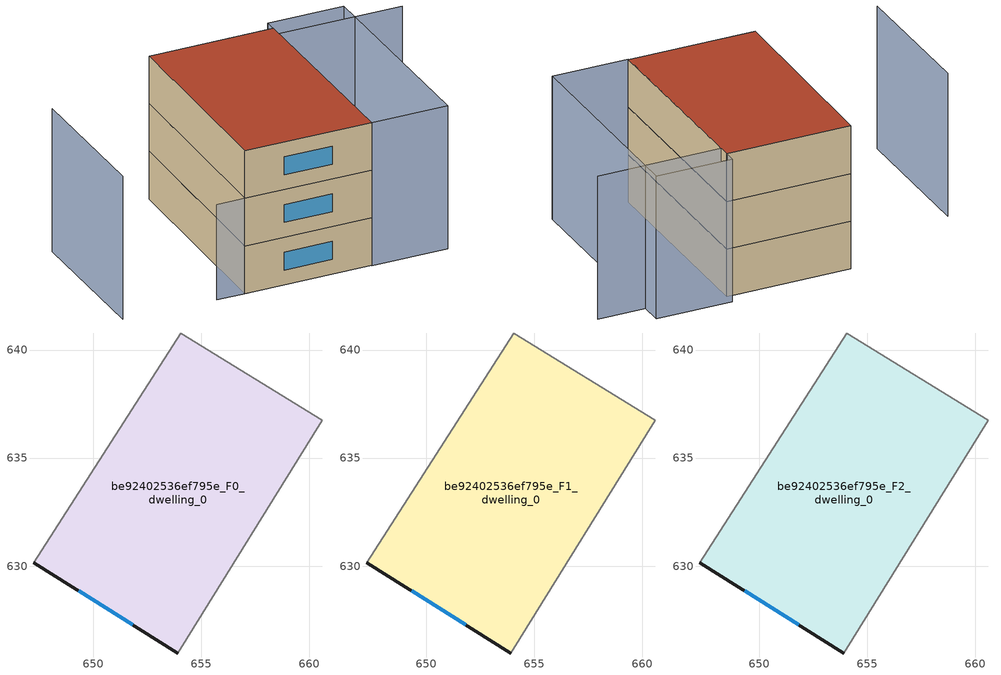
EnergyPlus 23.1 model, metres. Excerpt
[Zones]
be92402536ef795e_F0_dwelling_0
 floor ground (EU_floor_Construction): 660.6,636.74 653.91,625.98 647.23,630.16 654.04,640.79 z0
 wall outside (EU_wall_Construction): 647.23,630.16 653.91,625.98 z0:3
 wall adiabatic (EU_wall_Construction): 653.91,625.98 660.6,636.74 654.04,640.79 647.23,630.16 z0:3
 window (EU_Window_Construction): 649.31,628.86 651.83,627.28 z0.93:2.07
be92402536ef795e_F1_dwelling_0
 floor to be92402536ef795e_F0_dwelling_0 (EU_floor_Construction): 660.6,636.74 653.91,625.98 647.23,630.16 654.03,640.79 z3
 wall outside (EU_wall_Construction): 647.23,630.16 653.91,625.98 z3:6
 wall adiabatic (EU_wall_Construction): 653.91,625.98 660.6,636.74 654.04,640.79 647.23,630.16 z3:6
 window (EU_Window_Construction): 649.31,628.86 651.83,627.28 z3.93:5.07
be92402536ef795e_F2_dwelling_0
 floor to be92402536ef795e_F1_dwelling_0 (EU_floor_Construction): 660.6,636.74 653.91,625.98 647.23,630.16 654.03,640.79 z6
 wall outside (EU_wall_Construction): 647.23,630.16 653.91,625.98 z6:9
 wall adiabatic (EU_wall_Construction): 653.91,625.98 660.6,636.74 654.04,640.79 647.23,630.16 z6:9
 window (EU_Window_Construction): 649.31,628.86 651.83,627.28 z6.93:8.07
 roof outside (EU_roof_Construction): 653.91,625.98 660.6,636.74 654.04,640.79 647.23,630.16 z9
shading: 666.75,632.09 660.18,636.14 / 660.6,636.74 654.04,640.79 / 645.75,641.97 640.99,634.27 / 653.91,625.97 660.98,637.34 / 660.98,637.34 664.99,634.85 / 664.99,634.85 657.92,623.48 / 657.92,623.48 653.91,625.97 z0:9; 647.37,630.07 645.77,631.07 z0:6
[Building]
EU S2 Campaign: North Axis=0; Terrain=City; Solar Distribution=FullExterior
[Site:Location]
Montreal-Trudeau.Intl.AP: Latitude=45.4667; Longitude=-73.75; Time Zone=-5; Elevation=36
[SizingPeriod:WeatherFileDays]
AnnualSizingPeriod: Begin Month=1; Begin Day of Month=1; End Month=12; End Day of Month=31; Day of Week for Start Day=Monday; Use Weather File Daylight Saving Period=No; Use Weather File Rain and Snow Indicators=No
[MATERIAL]
EU_InternalMass_Material: Roughness=MediumRough; Thickness=0.1; Conductivity=1; Density=1800; Specific Heat=900; Thermal Absorptance=0.9; Solar Absorptance=0.7; Visible Absorptance=0.7
[MATERIAL:NOMASS] Roughness=MediumRough; Thermal Absorptance=0.9; Solar Absorptance=0.7; Visible Absorptance=0.7
Name | Thermal Resistance
EU_wall_NoMass; EU_floor_NoMass | 1.36485
EU_roof_NoMass | 2.55992
[WINDOWMATERIAL:SIMPLEGLAZINGSYSTEM]
EU_Window_SimpleGlazing: UFactor=3.92339; Solar Heat Gain Coefficient=0.8; Visible Transmittance=0.8
[CONSTRUCTION]
EU_wall_Construction: EU_wall_NoMass
EU_roof_Construction: EU_roof_NoMass
EU_floor_Construction: EU_floor_NoMass
EU_Window_Construction: EU_Window_SimpleGlazing
EU_InternalMass_Construction: EU_InternalMass_Material
[ZONE] Type=1; Multiplier=1; Ceiling Height=autocalculate; Floor Area=autocalculate; Part of Total Floor Area=Yes
Name | Volume
be92402536ef795e_F0_dwelling_0 | 295.805
be92402536ef795e_F1_dwelling_0; be92402536ef795e_F2_dwelling_0 | 295.803
[INTERNALMASS] Construction=EU_InternalMass_Construction; Surface Area=98.6015
Name | Zone or ZoneList
be92402536ef795e_F0_dwelling_0_EU_InternalMass | be92402536ef795e_F0_dwelling_0
be92402536ef795e_F1_dwelling_0_EU_InternalMass | be92402536ef795e_F1_dwelling_0
be92402536ef795e_F2_dwelling_0_EU_InternalMass | be92402536ef795e_F2_dwelling_0
[OTHEREQUIPMENT] Fuel Type=Electricity; Design Level Calculation Method=Watts/Area; Power per Zone Floor Area=1; Fraction Latent=0; Fraction Radiant=0; Fraction Lost=0; Carbon Dioxide Generation Rate=0; EndUse Subcategory=EU_Step8_InternalGains
Name | Zone or ZoneList or Space or SpaceList | Schedule
EU_Step8_InternalGain_be92402536ef795e_F0_dwelling_0_f000 | be92402536ef795e_F0_dwelling_0 | EU_Step8_GainSchedule_be92402536ef795e_F0_dwelling_0_f000
EU_Step8_InternalGain_be92402536ef795e_F1_dwelling_0_f000 | be92402536ef795e_F1_dwelling_0 | EU_Step8_GainSchedule_be92402536ef795e_F1_dwelling_0_f000
EU_Step8_InternalGain_be92402536ef795e_F2_dwelling_0_f000 | be92402536ef795e_F2_dwelling_0 | EU_Step8_GainSchedule_be92402536ef795e_F2_dwelling_0_f000
[ZONEVENTILATION:DESIGNFLOWRATE] Schedule=EU_AlwaysOn; Design Flow Rate Calculation Method=AirChanges/Hour; Air Changes per Hour=0.860309; Ventilation Type=Natural; Fan Pressure Rise=0; Fan Total Efficiency=1; Constant Term Coefficient=1; Temperature Term Coefficient=0; Velocity Term Coefficient=0; Velocity Squared Term Coefficient=0; Minimum Indoor Temperature=-100; Maximum Indoor Temperature=100; Delta Temperature=-100; Minimum Outdoor Temperature=-100; Maximum Outdoor Temperature=100; Maximum Wind Speed=40
Name | Zone or ZoneList or Space or SpaceList
EU_ConstantAir_be92402536ef795e_F0_dwelling_0 | be92402536ef795e_F0_dwelling_0
EU_ConstantAir_be92402536ef795e_F1_dwelling_0 | be92402536ef795e_F1_dwelling_0
EU_ConstantAir_be92402536ef795e_F2_dwelling_0 | be92402536ef795e_F2_dwelling_0
[HVACTEMPLATE:THERMOSTAT] Constant Heating Setpoint=20; Constant Cooling Setpoint=50
EU_HeatOnly_be92402536ef795e_F0_dwelling_0; EU_HeatOnly_be92402536ef795e_F1_dwelling_0; EU_HeatOnly_be92402536ef795e_F2_dwelling_0
[HVACTEMPLATE:ZONE:IDEALLOADSAIRSYSTEM] System Availability Schedule=EU_AlwaysOn; Maximum Heating Supply Air Temperature=50; Minimum Cooling Supply Air Temperature=13; Maximum Heating Supply Air Humidity Ratio=0.0156; Minimum Cooling Supply Air Humidity Ratio=0.0077; Heating Limit=NoLimit; Cooling Limit=NoLimit; Heating Availability Schedule=EU_AlwaysOn; Cooling Availability Schedule=EU_CoolingOff; Dehumidification Control Type=ConstantSensibleHeatRatio; Cooling Sensible Heat Ratio=0.7; Dehumidification Setpoint=60; Humidification Control Type=None; Humidification Setpoint=30; Outdoor Air Method=None; Outdoor Air Flow Rate per Person=0.00944; Outdoor Air Flow Rate per Zone Floor Area=0; Outdoor Air Flow Rate per Zone=0; Demand Controlled Ventilation Type=None; Outdoor Air Economizer Type=NoEconomizer; Heat Recovery Type=None; Sensible Heat Recovery Effectiveness=0.7; Latent Heat Recovery Effectiveness=0.65
Name | Template Thermostat
be92402536ef795e_F0_dwelling_0 | EU_HeatOnly_be92402536ef795e_F0_dwelling_0
be92402536ef795e_F1_dwelling_0 | EU_HeatOnly_be92402536ef795e_F1_dwelling_0
be92402536ef795e_F2_dwelling_0 | EU_HeatOnly_be92402536ef795e_F2_dwelling_0
[SIZING:ZONE] Zone Cooling Design Supply Air Temperature Input Method=SupplyAirTemperature; Zone Cooling Design Supply Air Temperature=13; Zone Heating Design Supply Air Temperature Input Method=SupplyAirTemperature; Zone Heating Design Supply Air Temperature=50; Zone Cooling Design Supply Air Humidity Ratio=0.008; Zone Heating Design Supply Air Humidity Ratio=0.008; Cooling Design Air Flow Method=DesignDay; Cooling Design Air Flow Rate=0; Cooling Minimum Air Flow per Zone Floor Area=0.000762; Cooling Minimum Air Flow=0; Cooling Minimum Air Flow Fraction=0.2; Heating Design Air Flow Method=DesignDay; Heating Design Air Flow Rate=0; Heating Maximum Air Flow per Zone Floor Area=0.002032; Heating Maximum Air Flow=0.141576; Heating Maximum Air Flow Fraction=0.3; Account for Dedicated Outdoor Air System=No; Dedicated Outdoor Air System Control Strategy=NeutralSupplyAir; Dedicated Outdoor Air Low Setpoint Temperature for Design=autosize; Dedicated Outdoor Air High Setpoint Temperature for Design=autosize; Zone Load Sizing Method=Sensible Load Only No Latent Load; Zone Latent Cooling Design Supply Air Humidity Ratio Input Method=HumidityRatioDifference; Zone Cooling Design Supply Air Humidity Ratio Difference=0.005; Zone Latent Heating Design Supply Air Humidity Ratio Input Method=HumidityRatioDifference; Zone Humidification Design Supply Air Humidity Ratio Difference=0.005
be92402536ef795e_F0_dwelling_0; be92402536ef795e_F1_dwelling_0; be92402536ef795e_F2_dwelling_0
[SCHEDULE:CONSTANT]
Name | Hourly Value
EU_AlwaysOn | 1
EU_CoolingOff | 0
[SCHEDULE:FILE] Column Number=1; Rows to Skip at Top=0; Number of Hours of Data=8760; Column Separator=Comma; Interpolate to Timestep=No; Minutes per Item=60; Adjust Schedule for Daylight Savings=Yes
Name | File
EU_Step8_GainSchedule_be92402536ef795e_F0_dwelling_0_f000 | ../../schedules/be92402536ef795e/be92402536ef795e_F0_dwelling_0_f000_gain.csv
EU_Step8_GainSchedule_be92402536ef795e_F1_dwelling_0_f000 | ../../schedules/be92402536ef795e/be92402536ef795e_F1_dwelling_0_f000_gain.csv
EU_Step8_GainSchedule_be92402536ef795e_F2_dwelling_0_f000 | ../../schedules/be92402536ef795e/be92402536ef795e_F2_dwelling_0_f000_gain.csv
